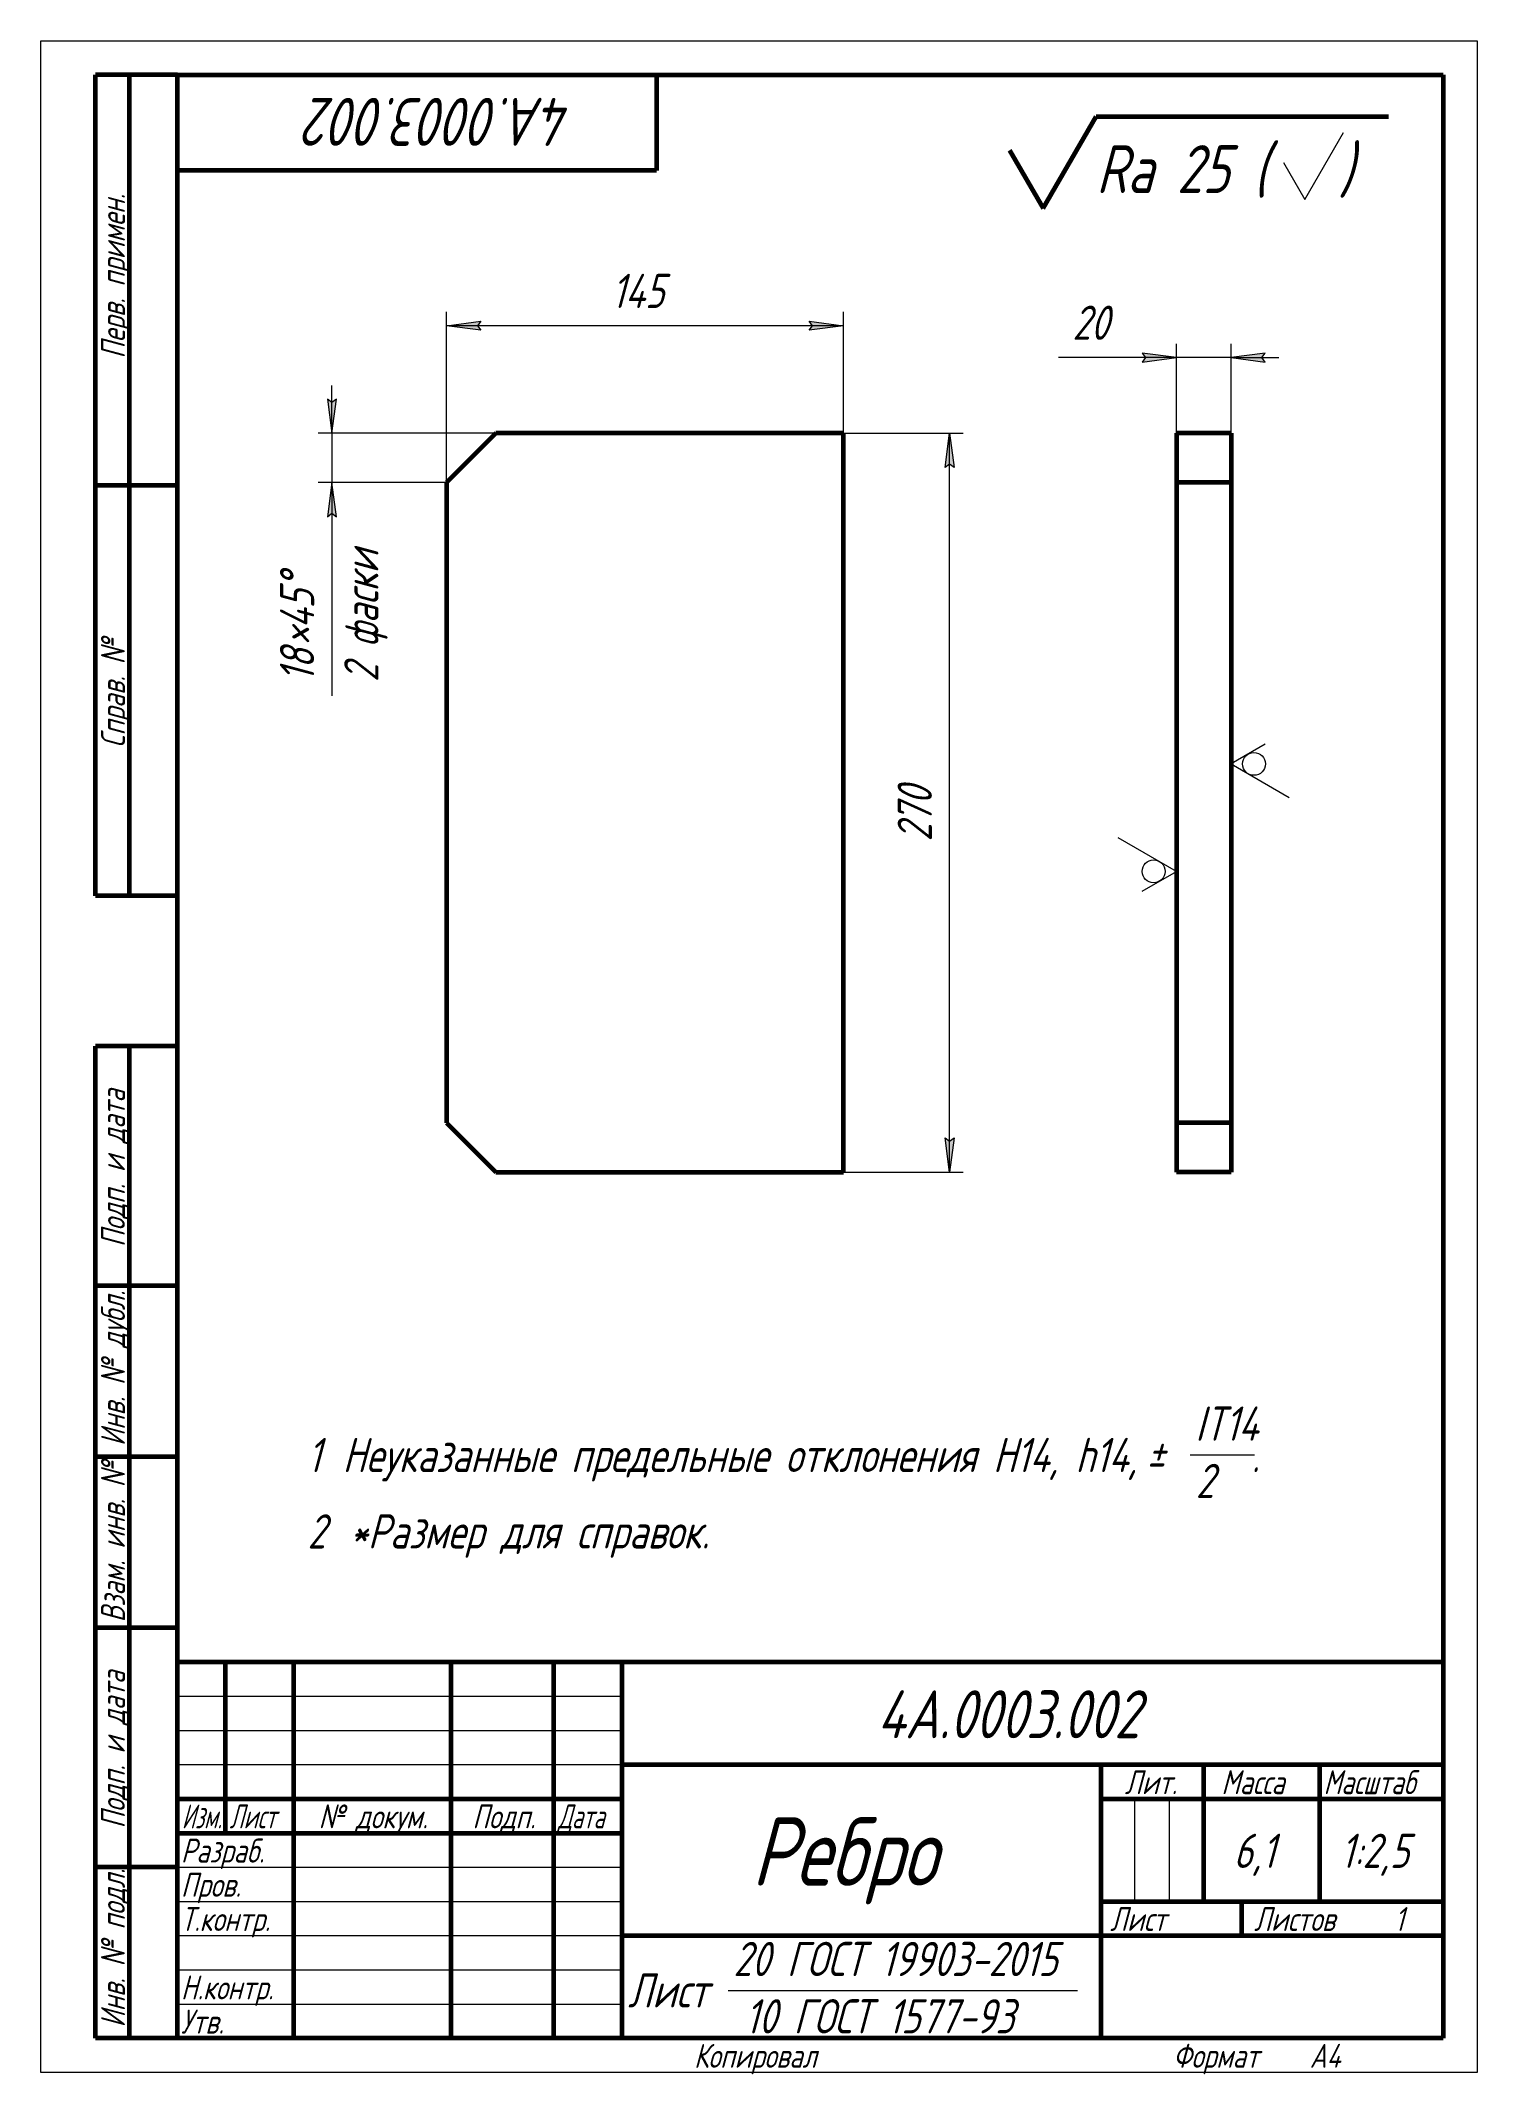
# Model space of a CAD drawing. Header units: millimetres. Extents: x 0 to 210, y 0 to 297.
import ezdxf

# ---------------------------------------------------------------- set-up
doc = ezdxf.new("R2010")
doc.units = ezdxf.units.MM
doc.linetypes.add('K5LT_BASIC', pattern=[0])
doc.linetypes.add('K5LT_THIN', pattern=[0])
doc.layers.add('Системный слой', color=7, linetype='Continuous')
doc.layers.add('Системный слой (1)', color=7, linetype='Continuous', true_color=0x6c6c6c)
doc.styles.add('KDIMTEXTSTYLE', font='GOST_AU.SHX', dxfattribs={"width": 0.96, "oblique": 15, "height": 5})
doc.styles.add('KTEXTSTYLE', font='GOST_AU.SHX', dxfattribs={"width": 0.96, "height": 5})
doc.dimstyles.new('KDIMSTYLE (0.40)', dxfattribs={"dimtxt": 5, "dimasz": 1, "dimexe": 2, "dimexo": 0, "dimgap": 1, "dimtad": 1, "dimlfac": 2.5, "dimtxsty": 'KDIMTEXTSTYLE', "dimsah": 1, "dimcen": 0, "dimdle": 1, "dimadec": 0, "dimazin": 0, "dimtfac": 0.667, "dimtmove": 0, "dimatfit": 3, "dimfxl": 1, "dimtvp": 1, "dimtolj": 1, "dimtzin": 0, "dimarcsym": 0})

# ---------------------------------------------------------------- blocks, each defined once
blk = doc.blocks.new('D0')
at = {"layer": 'Системный слой (1)'}
for points in [[(63.83, 255.34), (64.33, 255.99), (59.33, 255.34), (64.33, 254.68)], [(117.33, 255.34), (112.33, 255.99), (112.83, 255.34), (112.33, 254.68)]]:
    blk.add_hatch(color=7, dxfattribs=at).paths.add_polyline_path(points)
at = {"layer": 'Системный слой (1)', "color": 7, "linetype": 'K5LT_THIN', "lineweight": 18}
for p, q in [((59.33, 232.41), (59.33, 257.34)), ((59.33, 255.34), (64.33, 255.99)), ((64.33, 255.99), (63.83, 255.34)), ((112.83, 255.34), (112.33, 255.99)), ((112.33, 255.99), (117.33, 255.34)), ((117.33, 239.61), (117.33, 257.34)), ((64.33, 254.68), (59.33, 255.34)), ((63.83, 255.34), (64.33, 254.68)), ((117.33, 255.34), (112.33, 254.68)), ((112.33, 254.68), (112.83, 255.34))]:
    blk.add_line(p, q, dxfattribs=at)
blk.add_wipeout([(83.45, 256.34), (83.45, 263.72), (92.82, 263.72), (92.82, 256.34)]).dxf.layer = 'Системный слой (1)'
blk.add_line((117.33, 255.34), (59.33, 255.34), dxfattribs=at)
at = {"layer": 'Системный слой (1)', "color": 7, "insert": (83.45, 262.92), "char_height": 5, "attachment_point": 1, "style": 'KTEXTSTYLE'}
blk.add_mtext('\\H5.0;\\W1.000;\\Q15;\\Q15;\\W0.965;145', dxfattribs=at)
blk = doc.blocks.new('KDIMARROW_01')
at = {"layer": 'Системный слой'}
blk.add_hatch(color=0, dxfattribs=at).paths.add_polyline_path([(0, 0), (-5, 0.66), (-4.5, 0), (-5, -0.66)])
at = {"layer": 'Системный слой', "color": 0, "linetype": 'K5LT_THIN', "lineweight": 18}
for p, q in [((-4.5, 0), (-5, 0.66)), ((-5, 0.66), (0, 0)), ((0, 0), (-5, -0.66)), ((-5, -0.66), (-4.5, 0)), ((0, 0), (-1, 0))]:
    blk.add_line(p, q, dxfattribs=at)
blk = doc.blocks.new('D1')
at = {"layer": 'Системный слой (1)'}
for points in [[(133.51, 234.61), (132.85, 239.61), (132.2, 234.61), (132.85, 235.11)], [(132.85, 131.61), (133.51, 136.61), (132.85, 136.11), (132.2, 136.61)]]:
    blk.add_hatch(color=7, dxfattribs=at).paths.add_polyline_path(points)
at = {"layer": 'Системный слой (1)', "color": 7, "linetype": 'K5LT_THIN', "lineweight": 18}
for p, q in [((117.33, 239.61), (134.85, 239.61)), ((132.2, 234.61), (132.85, 239.61)), ((132.85, 239.61), (133.51, 234.61)), ((132.85, 235.11), (132.2, 234.61)), ((133.51, 234.61), (132.85, 235.11)), ((132.85, 131.61), (132.2, 136.61)), ((132.2, 136.61), (132.85, 136.11)), ((132.85, 136.11), (133.51, 136.61)), ((133.51, 136.61), (132.85, 131.61)), ((117.33, 131.61), (134.85, 131.61))]:
    blk.add_line(p, q, dxfattribs=at)
blk.add_wipeout([(131.85, 179.94), (124.47, 179.94), (124.47, 190.83), (131.85, 190.83)]).dxf.layer = 'Системный слой (1)'
blk.add_line((132.85, 131.61), (132.85, 239.61), dxfattribs=at)
at = {"layer": 'Системный слой (1)', "color": 7, "insert": (125.27, 179.94), "char_height": 5, "attachment_point": 1, "rotation": 90, "style": 'KTEXTSTYLE'}
blk.add_mtext('\\H5.0;\\W1.000;\\Q15;\\Q15;\\W0.965;270', dxfattribs=at)
blk = doc.blocks.new('D2')
at = {"layer": 'Системный слой (1)'}
for points in [[(42.57, 239.61), (43.23, 244.61), (42.57, 244.11), (41.91, 244.61)], [(43.23, 227.41), (42.57, 232.41), (41.91, 227.41), (42.57, 227.91)]]:
    blk.add_hatch(color=7, dxfattribs=at).paths.add_polyline_path(points)
at = {"layer": 'Системный слой (1)', "color": 7, "linetype": 'K5LT_THIN', "lineweight": 18}
for p, q in [((42.57, 244.11), (41.91, 244.61)), ((41.91, 244.61), (42.57, 239.61)), ((42.57, 239.61), (42.57, 246.61)), ((42.57, 239.61), (43.23, 244.61)), ((43.23, 244.61), (42.57, 244.11)), ((66.53, 239.61), (40.57, 239.61)), ((42.57, 239.61), (42.57, 232.41)), ((59.33, 232.41), (40.57, 232.41)), ((42.57, 232.41), (41.91, 227.41)), ((43.23, 227.41), (42.57, 232.41)), ((42.57, 232.41), (42.57, 227.41)), ((41.91, 227.41), (42.57, 227.91)), ((42.57, 227.91), (43.23, 227.41))]:
    blk.add_line(p, q, dxfattribs=at)
blk.add_wipeout([(50.95, 203.25), (34.19, 203.25), (34.19, 224.55), (50.95, 224.55)]).dxf.layer = 'Системный слой (1)'
for p, q in [((42.57, 232.41), (42.57, 225.41)), ((42.57, 227.44), (42.57, 201.25))]:
    blk.add_line(p, q, dxfattribs=at)
at = {"layer": 'Системный слой (1)', "color": 7, "char_height": 5, "attachment_point": 1, "rotation": 90, "style": 'KTEXTSTYLE'}
for s, insert in [('\\H5.0;\\W1.000;\\Q15;\\Q15;\\W0.965;2 фаски', (44.37, 203.25)), ('\\H5.0;\\W1.000;\\Q15;\\Q15;\\W0.965;°', (34.98, 216.87)), ('\\H5.0;\\W1.000;\\Q15;\\Q15;\\W0.965;45', (34.98, 211.05)), ('\\H5.0;\\W1.000;\\Q15;\\Q15;\\W0.965;×', (34.98, 208.54)), ('\\H5.0;\\W1.000;\\Q15;\\Q15;\\W0.965;18', (34.98, 203.25))]:
    blk.add_mtext(s, dxfattribs=dict(at, insert=insert))
blk = doc.blocks.new('D3')
at = {"layer": 'Системный слой (1)'}
for points in [[(161.01, 250.02), (166.01, 250.68), (161.01, 251.34), (161.51, 250.68)], [(178.51, 250.68), (179.01, 251.34), (174.01, 250.68), (179.01, 250.02)]]:
    blk.add_hatch(color=7, dxfattribs=at).paths.add_polyline_path(points)
at = {"layer": 'Системный слой (1)', "color": 7, "linetype": 'K5LT_THIN', "lineweight": 18}
for p, q in [((166.01, 250.68), (160.97, 250.68)), ((166.01, 250.68), (161.01, 251.34)), ((161.01, 251.34), (161.51, 250.68)), ((161.51, 250.68), (161.01, 250.02)), ((161.01, 250.02), (166.01, 250.68)), ((166.01, 239.61), (166.01, 252.68)), ((174.01, 250.68), (166.01, 250.68)), ((174.01, 239.61), (174.01, 252.68)), ((179.01, 251.34), (174.01, 250.68)), ((174.01, 250.68), (179.01, 250.02)), ((174.01, 250.68), (181.01, 250.68)), ((178.51, 250.68), (179.01, 251.34)), ((179.01, 250.02), (178.51, 250.68))]:
    blk.add_line(p, q, dxfattribs=at)
blk.add_wipeout([(150.8, 251.68), (150.8, 259.06), (158.65, 259.06), (158.65, 251.68)]).dxf.layer = 'Системный слой (1)'
for p, q in [((160.97, 250.68), (148.8, 250.68)), ((166.01, 250.68), (159.01, 250.68))]:
    blk.add_line(p, q, dxfattribs=at)
at = {"layer": 'Системный слой (1)', "color": 7, "insert": (150.8, 258.27), "char_height": 5, "attachment_point": 1, "style": 'KTEXTSTYLE'}
blk.add_mtext('\\H5.0;\\W1.000;\\Q15;\\Q15;\\W0.965;20', dxfattribs=at)
blk = doc.blocks.new('U0')
at = {"layer": 'Системный слой (1)', "color": 7, "linetype": 'K5LT_THIN', "lineweight": 18}
for p, q in [((166.01, 175.57), (157.51, 180.48)), ((161.01, 172.68), (166.01, 175.57))]:
    blk.add_line(p, q, dxfattribs=at)
blk.add_arc((162.68, 175.57), 1.67, 0, 360, dxfattribs=at)
blk = doc.blocks.new('U1')
at = {"layer": 'Системный слой (1)', "color": 7, "linetype": 'K5LT_THIN', "lineweight": 18}
for p, q in [((179.01, 194.17), (174.01, 191.28)), ((174.01, 191.28), (182.52, 186.37))]:
    blk.add_line(p, q, dxfattribs=at)
blk.add_arc((177.35, 191.28), 1.67, 0, 360, dxfattribs=at)
blk = doc.blocks.new('U2')
at = {"color": 7, "linetype": 'K5LT_THIN', "lineweight": 18}
for p, q in [((0, 0), (0, 297)), ((0, 297), (210, 297)), ((210, 297), (210, 0)), ((20, 55), (85, 55)), ((20, 50), (85, 50)), ((20, 45), (85, 45)), ((159.96, 25), (159.96, 40)), ((164.98, 25), (164.98, 40)), ((20, 30), (85, 30)), ((20, 25), (85, 25)), ((20, 20), (85, 20)), ((20, 15), (85, 15)), ((100.5, 12), (151.56, 12)), ((20, 10), (85, 10)), ((210, 0), (0, 0))]:
    blk.add_line(p, q, dxfattribs=at)
at = {"color": 150, "linetype": 'K5LT_BASIC', "lineweight": 60, "true_color": 0x0080ff}
for p, q in [((8, 172), (8, 292)), ((20, 292), (8, 292)), ((13, 172), (13, 292)), ((20, 5), (20, 292)), ((20, 292), (205, 292)), ((90, 292), (90, 278)), ((205, 292), (205, 5)), ((90, 278), (20, 278)), ((20, 232), (8, 232)), ((20, 172), (8, 172)), ((8, 5), (8, 150)), ((20, 150), (8, 150)), ((13, 5), (13, 150)), ((20, 115), (8, 115)), ((20, 90), (8, 90)), ((20, 65), (8, 65)), ((20, 60), (205, 60)), ((20, 5), (20, 60)), ((27, 35), (27, 60)), ((37, 5), (37, 60)), ((60, 5), (60, 60)), ((75, 5), (75, 60)), ((85, 5), (85, 60)), ((85, 45), (205, 45)), ((155, 5), (155, 45)), ((170, 25), (170, 45)), ((187, 25), (187, 45)), ((20, 40), (85, 40)), ((155, 40), (170, 40)), ((170, 40), (205, 40)), ((20, 35), (85, 35)), ((20, 30), (8, 30)), ((155, 25), (205, 25)), ((175.57, 20), (175.57, 25)), ((85, 20), (155, 20)), ((155, 20), (205, 20)), ((20, 5), (8, 5)), ((205, 5), (20, 5))]:
    blk.add_line(p, q, dxfattribs=at)
at = {"color": 7, "attachment_point": 1, "style": 'KTEXTSTYLE'}
for s, insert, char_height, rotation in [('\\H5.0;\\W1.000;\\Q15;\\Q15;\\W0.965;\\H7.00;4А.0003.002', (77.76, 281.64), 7, 180), ('\\H5.0;\\W1.000;\\Q15;\\Q15;\\W0.965;\\H3.50;Перв. примен.', (8.82, 250.52), 3.5, 90), ('\\H5.0;\\W1.000;\\Q15;\\Q15;\\W0.965;\\H3.50;Справ. №', (8.82, 193.63), 3.5, 90), ('\\H5.0;\\W1.000;\\Q15;\\Q15;\\W0.965;\\H3.50;Подп. и дата', (8.82, 120.66), 3.5, 90), ('\\H5.0;\\W1.000;\\Q15;\\Q15;\\W0.965;\\H3.50;Инв. № дубл.', (8.82, 91.57), 3.5, 90), ('\\H5.0;\\W1.000;\\Q15;\\Q15;\\W0.965;\\H3.50;Взам. инв. №', (8.82, 65.8), 3.5, 90), ('\\H5.0;\\W1.000;\\Q15;\\Q15;\\W0.965;\\H3.50;Подп. и дата', (8.82, 35.66), 3.5, 90), ('\\H5.0;\\W1.000;\\Q15;\\Q15;\\W0.965;\\H3.50;Инв. № подл.', (8.82, 6.57), 3.5, 90)]:
    blk.add_mtext(s, dxfattribs=dict(at, insert=insert, char_height=char_height, rotation=rotation))
for s, insert, char_height in [('\\H5.0;\\W1.000;\\Q15;\\Q15;\\W0.965;\\H7.00;4А.0003.002', (122.24, 55.86), 7), ('\\H5.0;\\W1.000;\\Q15;\\Q15;\\W0.965;\\H3.50;Лит.', (158.47, 44.18), 3.5), ('\\H5.0;\\W1.000;\\Q15;\\Q15;\\W0.965;\\H3.50;Масса', (172.58, 44.18), 3.5), ('\\H5.0;\\W1.000;\\Q15;\\Q15;\\W0.930;\\H3.50;Масштаб', (187.52, 44.18), 3.5), ('\\H5.0;\\W1.000;\\Q15;\\Q15;\\W0.784;\\H3.50;Изм.', (20.62, 39.18), 3.5), ('\\H5.0;\\W1.000;\\Q15;\\Q15;\\W0.799;\\H3.50;Лист', (27.61, 39.18), 3.5), ('\\H5.0;\\W1.000;\\Q15;\\Q15;\\W0.965;\\H3.50;№ докум.', (40.63, 39.18), 3.5), ('\\H5.0;\\W1.000;\\Q15;\\Q15;\\W0.965;\\H3.50;Подп.', (63.1, 39.18), 3.5), ('\\H5.0;\\W1.000;\\Q15;\\Q15;\\W0.799;\\H3.50;Дата', (75.61, 39.18), 3.5), ('\\H5.0;\\W1.000;\\Q15;\\Q15;\\W0.965;\\H10.00;Ребро', (103.89, 37.29), 10), ('\\H5.0;\\W1.000;\\Q15;\\Q15;\\W0.965;\\H3.50;Разраб.', (20.5, 34.18), 3.5), ('\\H5.0;\\W1.000;\\Q15;\\Q15;\\W0.965;6,1', (174.35, 34.9), 5), ('\\H5.0;\\W1.000;\\Q15;\\Q15;\\W0.965;{\\c16711680;1:2,5}', (190, 34.9), 5), ('\\H5.0;\\W1.000;\\Q15;\\Q15;\\W0.965;\\H3.50;Пров.', (20.5, 29.18), 3.5), ('\\H5.0;\\W1.000;\\Q15;\\Q15;\\W0.965;\\H3.50;Т.контр.', (20.5, 24.18), 3.5), ('\\H5.0;\\W1.000;\\Q15;\\Q15;\\W0.965;\\H3.50;Лист', (156.32, 24.18), 3.5), ('\\H5.0;\\W1.000;\\Q15;\\Q15;\\W0.965;\\H3.50;Листов', (177.36, 24.18), 3.5), ('\\H5.0;\\W1.000;\\Q15;\\Q15;\\W0.965;\\H3.50;1', (197.91, 24.18), 3.5), ('\\H5.0;\\W1.000;\\Q15;\\Q15;\\W0.965;20 ГОСТ 19903-2015', (101.26, 19.09), 5), ('\\H5.0;\\W1.000;\\Q15;\\Q15;\\W0.965;\\H3.50;Н.контр.', (20.5, 14.18), 3.5), ('\\H5.0;\\W1.000;\\Q15;\\Q15;\\W0.965;Лист', (85.86, 14.5), 5), ('\\H5.0;\\W1.000;\\Q15;\\Q15;\\W0.965;\\H3.50;Утв.', (20.5, 9.18), 3.5), ('\\H5.0;\\W1.000;\\Q15;\\Q15;\\W0.965;10 ГОСТ 1577-93', (102.97, 10.71), 5), ('\\H5.0;\\W1.000;\\Q15;\\Q15;\\W0.965;\\H3.50;Копировал', (95.5, 4.18), 3.5), ('\\H5.0;\\W1.000;\\Q15;\\Q15;\\W0.965;\\H3.50;Формат', (165.5, 4.18), 3.5), ('\\H5.0;\\W1.000;\\Q15;\\Q15;\\W0.965;\\H3.50;A4', (185.5, 4.18), 3.5)]:
    blk.add_mtext(s, dxfattribs=dict(at, insert=insert, char_height=char_height))
blk = doc.blocks.new('U3')
at = {"color": 7, "linetype": 'K5LT_THIN', "lineweight": 18}
blk.add_line((168.03, 90.26), (177.42, 90.26), dxfattribs=at)
at = {"color": 7, "char_height": 5, "attachment_point": 1, "style": 'KTEXTSTYLE'}
for s, insert in [('\\H5.0;\\W1.000;\\Q15;\\Q15;\\W0.965;IT14', (168.79, 97.35)), ('\\H5.0;\\W1.000;\\Q15;\\Q15;\\W0.965;1', (39, 92.76)), ('\\H5.0;\\W1.000;\\Q15;\\Q15;\\W0.965;Неуказанные предельные отклонения H14, h14, ', (44.12, 92.76)), ('\\H5.0;\\W1.000;\\Q15;\\Q15;\\W0.965; ', (164.5, 92.76)), ('\\H5.0;\\W1.000;\\Q15;\\Q15;\\W0.965;±', (161.59, 92.76)), ('\\H5.0;\\W1.000;\\Q15;\\Q15;\\W0.965;2', (168.85, 88.97)), ('\\H5.0;\\W1.000;\\Q15;\\Q15;\\W0.965;.', (177.01, 92.76)), ('\\H5.0;\\W1.000;\\Q15;\\Q15;\\W0.965;2', (39, 81.59)), ('\\H5.0;\\W1.000;\\Q15;\\Q15;\\W0.965;*Размер для справок.', (45.17, 81.59))]:
    blk.add_mtext(s, dxfattribs=dict(at, insert=insert))
blk = doc.blocks.new('U4')
at = {"color": 150, "linetype": 'K5LT_BASIC', "lineweight": 60, "true_color": 0x0080ff}
for p, q in [((146.55, 272.51), (154.28, 285.91)), ((154.28, 285.91), (197, 285.91)), ((141.64, 281.01), (146.55, 272.51))]:
    blk.add_line(p, q, dxfattribs=at)
at = {"color": 7, "linetype": 'K5LT_THIN', "lineweight": 18}
for p, q in [((184.77, 273.77), (190.45, 283.57)), ((181.67, 279.21), (184.77, 273.77))]:
    blk.add_line(p, q, dxfattribs=at)
at = {"color": 7, "char_height": 7, "attachment_point": 1, "style": 'KTEXTSTYLE'}
for s, insert in [('\\H5.0;\\W1.000;\\Q15;\\Q15;\\W0.965;\\H7.00;Ra 25 (', (154.28, 281.73)), ('\\H5.0;\\W1.000;\\Q15;\\Q15;\\W0.965;\\H7.00;)', (189.75, 281.73))]:
    blk.add_mtext(s, dxfattribs=dict(at, insert=insert))

msp = doc.modelspace()

# ---------------------------------------------------------------- linework, layer by layer
at = {"layer": 'Системный слой (1)', "color": 150, "linetype": 'K5LT_BASIC', "lineweight": 60, "true_color": 0x0080ff}
for p, q in [((66.5307, 239.6098), (59.3307, 232.4098)), ((117.3307, 239.6098), (66.5307, 239.6098)), ((117.3307, 131.6098), (117.3307, 239.6098)), ((166.0145, 239.6098), (166.0145, 232.4098)), ((174.0145, 239.6098), (166.0145, 239.6098)), ((174.0145, 239.6098), (174.0145, 232.4098)), ((59.3307, 232.4098), (59.3307, 138.8098)), ((174.0145, 232.4098), (166.0145, 232.4098)), ((166.0145, 232.4098), (166.0145, 138.8098)), ((174.0145, 232.4098), (174.0145, 138.8098)), ((59.3307, 138.8098), (66.5307, 131.6098)), ((166.0145, 138.8098), (166.0145, 131.6098)), ((174.0145, 138.8098), (166.0145, 138.8098)), ((174.0145, 138.8098), (174.0145, 131.6098)), ((66.5307, 131.6098), (117.3307, 131.6098)), ((174.0145, 131.6098), (166.0145, 131.6098))]:
    msp.add_line(p, q, dxfattribs=at)

# ---------------------------------------------------------------- block references
for name in ['U4', 'U3']:
    msp.add_blockref(name, (0, 0))
at = {"layer": 'Системный слой (1)'}
for name in ['U1', 'U0']:
    msp.add_blockref(name, (0, 0), dxfattribs=at)

# ---------------------------------------------------------------- next in the draw order: dimensions: what is measured, and where the dimension line sits
at = {"layer": 'Системный слой (1)', "color": 7}
dim = msp.add_linear_dim(base=(117.3307, 255.3367), p1=(59.3307, 232.4098), p2=(117.3307, 239.6098), dimstyle='KDIMSTYLE (0.40)', override={"dimexo": 0, "dimpost": '\\H5.0;\\W0.965;\\Q15;<>', "dimblk1": 'KDIMARROW_01', "dimblk2": 'KDIMARROW_01', "dimse1": 0, "dimse2": 0, "dimclrt": 7, "dimtol": 1, "dimtp": 0, "dimtm": 0, "dimtdec": 5, "dimtolj": 1}, dxfattribs=at)
dim.commit()
dim.dimension.update_dxf_attribs({"geometry": 'D0', "text_midpoint": (88.3307, 255.3367), "dimtype": 160})
dim = msp.add_linear_dim(base=(174.0145, 250.679), p1=(166.0145, 239.6098), p2=(174.0145, 239.6098), angle=180, dimstyle='KDIMSTYLE (0.40)', override={"dimexo": 0, "dimtoh": 1, "dimpost": '\\H5.0;\\W0.965;\\Q15;<>', "dimblk1": 'KDIMARROW_01', "dimblk2": 'KDIMARROW_01', "dimse1": 0, "dimse2": 0, "dimclrt": 7, "dimtol": 1, "dimtp": 0, "dimtm": 0, "dimtdec": 5, "dimtmove": 1, "dimtolj": 1}, dxfattribs=at)
dim.commit()
dim.dimension.update_dxf_attribs({"geometry": 'D3', "text_midpoint": (154.8895, 250.679), "dimtype": 160})

# ---------------------------------------------------------------- next in the draw order: dimensions: what is measured, and where the dimension line sits
dim = msp.add_linear_dim(base=(42.5721, 239.6098), p1=(59.3307, 232.4098), p2=(66.5307, 239.6098), angle=90, dimstyle='KDIMSTYLE (0.40)', override={"dimexo": 0, "dimtoh": 1, "dimpost": '\\H5.0;\\W0.965;\\Q15;<>\\H5.0;\\W0.965;\\Q15;\\Q15;\\Q15;×\\Q15;°\\X\\H5.0;\\W0.965;\\Q15;\\Q15;2 фаски', "dimblk1": 'KDIMARROW_01', "dimblk2": 'KDIMARROW_01', "dimse1": 0, "dimse2": 0, "dimclrt": 7, "dimtol": 1, "dimtp": 0, "dimtm": 0, "dimtdec": 5, "dimtmove": 1, "dimtolj": 1}, dxfattribs=at)
dim.commit()
dim.dimension.update_dxf_attribs({"geometry": 'D2', "text_midpoint": (42.5721, 214.3453)})
dim = msp.add_linear_dim(base=(132.855, 131.6098), p1=(117.3307, 239.6098), p2=(117.3307, 131.6098), angle=90, dimstyle='KDIMSTYLE (0.40)', override={"dimexo": 0, "dimpost": '\\H5.0;\\W0.965;\\Q15;<>', "dimblk1": 'KDIMARROW_01', "dimblk2": 'KDIMARROW_01', "dimse1": 0, "dimse2": 0, "dimclrt": 7, "dimtol": 1, "dimtp": 0, "dimtm": 0, "dimtdec": 5, "dimtolj": 1}, dxfattribs=at)
dim.commit()
dim.dimension.update_dxf_attribs({"geometry": 'D1', "text_midpoint": (132.855, 185.6098), "dimtype": 160})

# ---------------------------------------------------------------- next in the draw order: block references
msp.add_blockref('U2', (0, 0))

doc.saveas('drawing.dxf')
